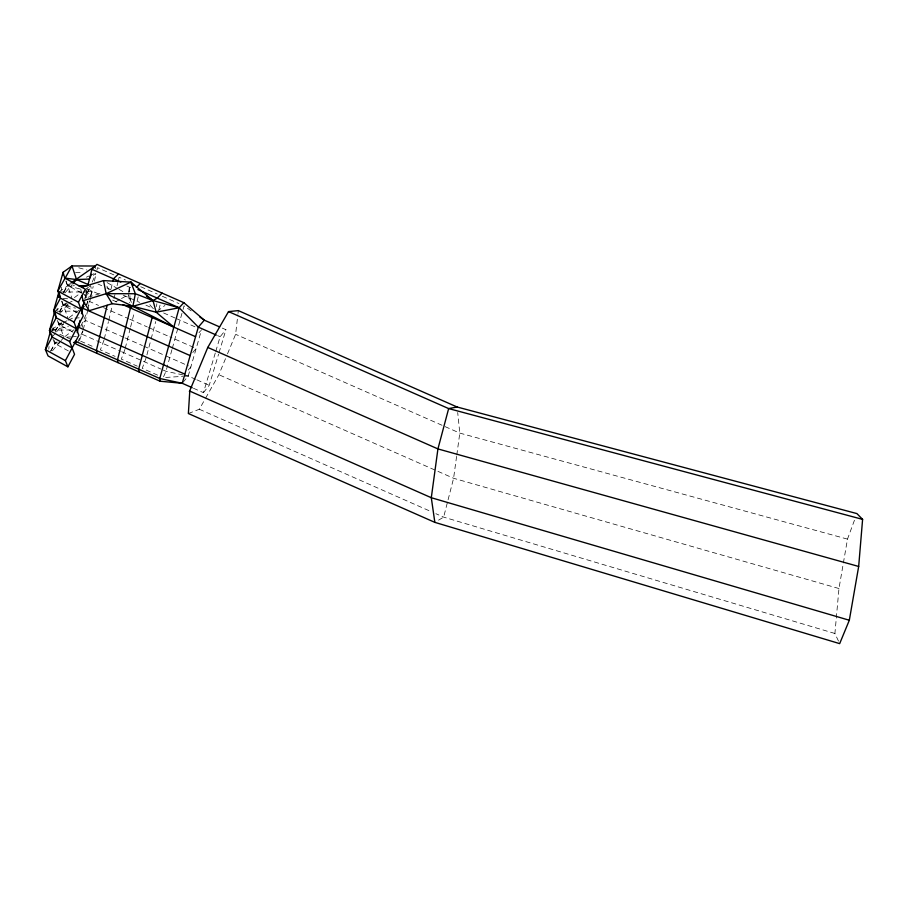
<?xml version="1.0" encoding="UTF-8"?>
<svg xmlns="http://www.w3.org/2000/svg" width="908" height="908" viewBox="0 0 908 908"><rect width="100%" height="100%" fill="white"/><g stroke="black" fill="none" stroke-linecap="round" stroke-linejoin="round"><path stroke-width="0.68" stroke-dasharray="4.54 3.41" d="M156.585 306.564L156.812 303.749M838.481 641.093L834.906 633.489L838.969 588.532L847.493 539.114L854.553 519.966M61.279 289.97L61.562 287.246M52.823 330.262L53.107 327.55M56.943 310.979L57.227 308.266M48.782 349.171L49.066 346.47M227.511 353.848L235.615 334.292L237.851 314.792M238.01 313.396L238.327 310.615M128.732 292.183L129.458 285.895L129.833 294.181M456.599 456.372L453.591 478.266L443.649 517.129L437.043 521.056M456.792 454.999L459.8 433.105L457.7 412.504M128.925 292.183L130.139 285.895M90.221 295.86L91.924 291.99L90.63 285.589L87.1 288.88L84.898 298.596L90.108 286.769M79.45 340.648L83.025 330.875M83.286 329.718L87.565 311.035M87.872 309.685L90.675 297.461M90.982 296.099L93.183 286.474M94.409 281.117L96.089 273.807M96.929 270.13L97.485 267.678L114.022 274.965M110.958 289.277L112.513 282.728M103.989 340.125L100.379 349.875L115.146 356.401M104.261 338.979L108.427 321.67M108.744 320.331L111.99 306.836M113.965 298.641L114.953 294.544M117.064 285.736L117.938 282.104M118.528 279.653L119.118 277.212L125.474 280.016M124.952 349.376L121.309 359.114L137.324 366.185M125.236 348.229L130.264 328.333M130.593 327.005L134.339 312.159M137.085 301.274L138.913 294.033M146.233 357.491L142.25 368.353L158.264 375.424M146.926 354.869L150.762 340.341M151.114 339.013L155.711 321.58M158.889 309.549L160.16 304.736M171.941 349.682L165.971 371.293L163.19 377.603L182.656 376.377M172.304 348.366L182.712 310.649M183.053 309.446L184.052 305.826L191.928 311.41M183.087 382.257L188.228 376.026L201.576 329.706M193.461 388.249L203.437 392.653L215.366 352.713M215.763 351.373L220.133 336.732L225.933 329.695L220.848 327.459M203.437 392.653L209.237 385.298L218.601 354.109M219.01 352.747L225.933 329.695M205.594 398.158L218.862 374.72L226.966 355.153M92.196 282.048L95.839 273.773M87.951 301.013L86.249 304.872L89.733 301.558L98.495 305.417M80.812 326.347L86.998 312.307M77.713 342.361L82.73 330.989M63.549 292.274L67.283 285.26L69.598 283.829M59.315 311.977L63.004 305.031L66.477 302.841M55.161 331.306L58.816 324.428L61.12 322.93M50.723 350.942L54.707 343.451L57 341.93M50.689 351.283L55.297 343.122L54.389 340.545M188.365 413.526L199.317 409.258L204.902 399.395M55.399 331.284L59.349 324.383L61.914 323.169M59.531 312.091L63.481 305.27L67.192 303.544M63.73 292.524L67.691 285.804L70.188 284.658M188.274 370.033L190.839 366.934M192.734 352.554L196.162 348.49L169.853 336.891M52.448 350.783L60.337 341.499M61.222 340.466L63.855 337.367L58.441 321.761M52.993 336.005L55.638 332.907M56.523 331.874L63.594 323.623M199 332.703L200.713 330.705M59.792 313.646L67.794 304.362M64.922 292.966L72.084 284.715M93.342 275.362L95.351 273.512M157.243 311.353L164.916 305.463M64.979 336.516L74.025 329.729M69.076 317.664L78.735 310.468M74.411 297.597L81.981 291.99M86.305 288.789L88.473 287.189M58.918 291.979L67.691 285.804L74.433 285.736M54.809 311.285L66.761 303M51.858 329.502L61.517 322.896M115.679 301.762L120.321 299.197M121.479 298.55L127.279 295.338M63.197 322.556L67.044 320.74M68.327 320.138L74.74 317.096M68.429 302.966L72.141 301.229M84.501 295.463L91.924 291.99L86.532 290.617M86.385 277.19L88.882 276.032M90.13 275.464L93.865 273.739M88.065 297.245L100.175 293.556M52.142 329.945L68.395 326.596M66.624 337.186L70.779 336.913M72.163 336.823L76.317 336.55M184.052 376.287L188.228 376.026L195.64 379.294M74.989 318.072L79.178 317.834M55.297 343.122L59.497 342.986M59.349 324.383L63.583 324.269M68.838 305.179L63.481 305.27L75.523 308.152M50.78 330.228L73.4 329.876M57.545 311.262L76.647 311.115M60.291 291.979L82.299 291.99M83.672 291.99L91.924 291.99M75.568 272.411L81.118 272.457M63.061 298.357L69.621 298.959M182.985 374.913L165.971 371.293L162.271 369.658M184.301 375.186L188.228 376.026M67.691 285.804L81.153 289.243M78.758 267.792L86.884 270.005M847.493 539.114L459.8 433.105L235.615 334.292M838.969 588.532L453.591 478.266L218.862 374.72M834.906 633.489L443.649 517.129L435.885 513.701M140.751 286.746L157.3 294.044M162.396 296.292L178.955 303.578M126.825 286.02L130.638 287.7M217.568 335.597L220.133 336.732M97.916 284.011L101.707 285.679M106.758 287.904L110.549 289.573M123.182 295.145L139.616 302.387M145.938 305.179L153.52 308.516M163.633 312.976L175.017 317.993M176.277 318.549L196.514 327.47M87.1 288.88L98.575 293.931M112.603 300.117L118.982 302.931M103.501 307.63L128.527 318.674M129.776 319.219L147.312 326.948M148.56 327.504L168.593 336.335M123.851 337.379L85.42 320.422L81.947 323.793L82.753 327.345M125.088 337.924L142.454 345.585M143.691 346.13L164.779 355.437M166.016 355.981L188.365 365.845M196.877 379.839L209.237 385.298M82.231 334.337L120.389 351.18M121.627 351.725L161.045 369.113M80.687 341.192L94.228 347.162M199.317 409.258L430.721 511.42M59.758 334.269L71.301 339.467M81.709 293.057L67.283 285.26L65.149 279.278M82.912 293.715L87.724 296.314L85.363 289.232M77.293 312.783L63.004 305.031L60.87 299.277M72.958 332.135L58.816 324.428L56.228 317.766M68.35 350.919L54.707 343.451L52.63 338.321M107.087 282.604L117.756 288.653M118.948 289.323L123.692 292.013M149.82 304.679L153.429 308.97M85.329 295.429L86.714 297.654M106.894 286.19L108.926 289.561M131.388 302.443L128.437 294.703L129.651 302.682M62.107 301.286L68.009 318.47M66.023 280.89L71.789 297.858M87.474 301.57L88.235 305.474M80.721 288.948L81.482 292.875M95.272 266.01L95.715 268.643M129.901 295.565L130.219 302.466"/><path stroke-width="1.36" d="M849.32 620.255L431.3 497.72L189.783 391.121L188.365 413.526L434.841 522.361L839.673 643.624L849.32 620.255L858.673 566.456L862.6 519.376L856.914 513.587L457.144 407.011L238.327 310.615L228.521 311.592L207.784 347.435L189.386 391.609M62.822 275.011L63.095 272.298L71.982 265.953L95.272 266.01L70.756 283.126M54.525 313.998L54.809 311.285L49.463 330.501L52.108 337.038L72.129 347.991M58.35 297.404L58.634 294.691M118.017 362.644L117.518 359.84L130.468 307.994L132.874 306.314L135.349 293.738L130.877 282.116L103.523 280.595L81.822 287.223M77.225 332.544L79.961 320.445M81.493 313.669L83.967 302.716M87.928 285.191L91.912 269.313L96.952 264.376L183.836 302.67L204.323 320.172L219.577 326.903M107.144 305.315L96.384 350.511L96.997 353.36M112.83 281.423L113.443 278.801L118.596 273.921M152.158 317.562L138.652 369.17L139.06 371.928M50.428 331.522L45.4 349.648L48.067 355.936L67.884 366.821L74.547 354.313L69.666 341.544L49.463 330.501L56.228 317.766L55.377 313.873M58.532 293.329L53.595 310.979L56.228 317.766L76.454 328.787M91.481 274.318L89.313 279.062L76.567 279.562L64.729 278.086L63.095 272.298L57.817 291.071L60.439 298.119L80.869 309.197M88.076 284.499L76.567 279.562L71.982 265.953L57.817 291.071L78.44 302.239L83.241 316.018L69.666 341.544M78.44 302.239L85.363 289.232L64.729 278.086M67.884 366.821L65.399 360.624L78.848 335.347L74.013 322.09L84.603 302.171M72.98 283.682L76.567 279.562M183.836 302.67L179.16 307.767L159.785 378.5L160.103 381.224L182.236 383.289L192.212 387.693M162.089 293.08L157.254 298.108L153.032 300.582L132.874 306.314L112.206 303.692L89.245 310.684L82.991 300.741L81.981 295.497M136.348 287.461L140.331 283.5M76.283 328.038L79.677 325.484M80.88 308.868L84.103 306.473M82.991 300.741L106.134 293.681L130.877 282.116L153.032 300.582L179.16 307.767L198.319 327.118L216.286 335.041M457.144 407.011L448.654 408.577L228.521 311.592M73.514 342.509L76.317 342.407M78.485 285.702L87.928 285.611M103.523 280.595L106.134 293.681L132.874 306.314L156.142 312.193L179.16 307.767L137.925 289.595M862.6 519.376L448.654 408.577L437.928 448.915L431.3 497.72L434.841 522.361M858.673 566.456L437.928 448.915L207.784 347.435M132.874 306.314L173.859 327.13L156.142 312.193L153.032 300.582L135.349 293.738L106.134 293.681L112.206 303.692M91.912 269.313L120.843 282.07M122.807 304.623L195.572 336.698M82.73 308.221L190.158 355.607M78.44 327.198L184.846 374.153M160.103 381.224L75.977 344.087L75.273 341.192L159.785 378.5L182.236 383.289L198.319 327.118L204.323 320.172L199.817 316.983M74.013 322.09L53.595 310.979L60.439 298.119L59.224 293.205M65.399 360.624L45.4 349.648L52.108 337.038L51.574 334.314M146.404 296.031L153.032 300.582M133.578 285.339L130.877 282.116L132.364 284.227M130.06 305.338L130.468 307.994"/></g></svg>
